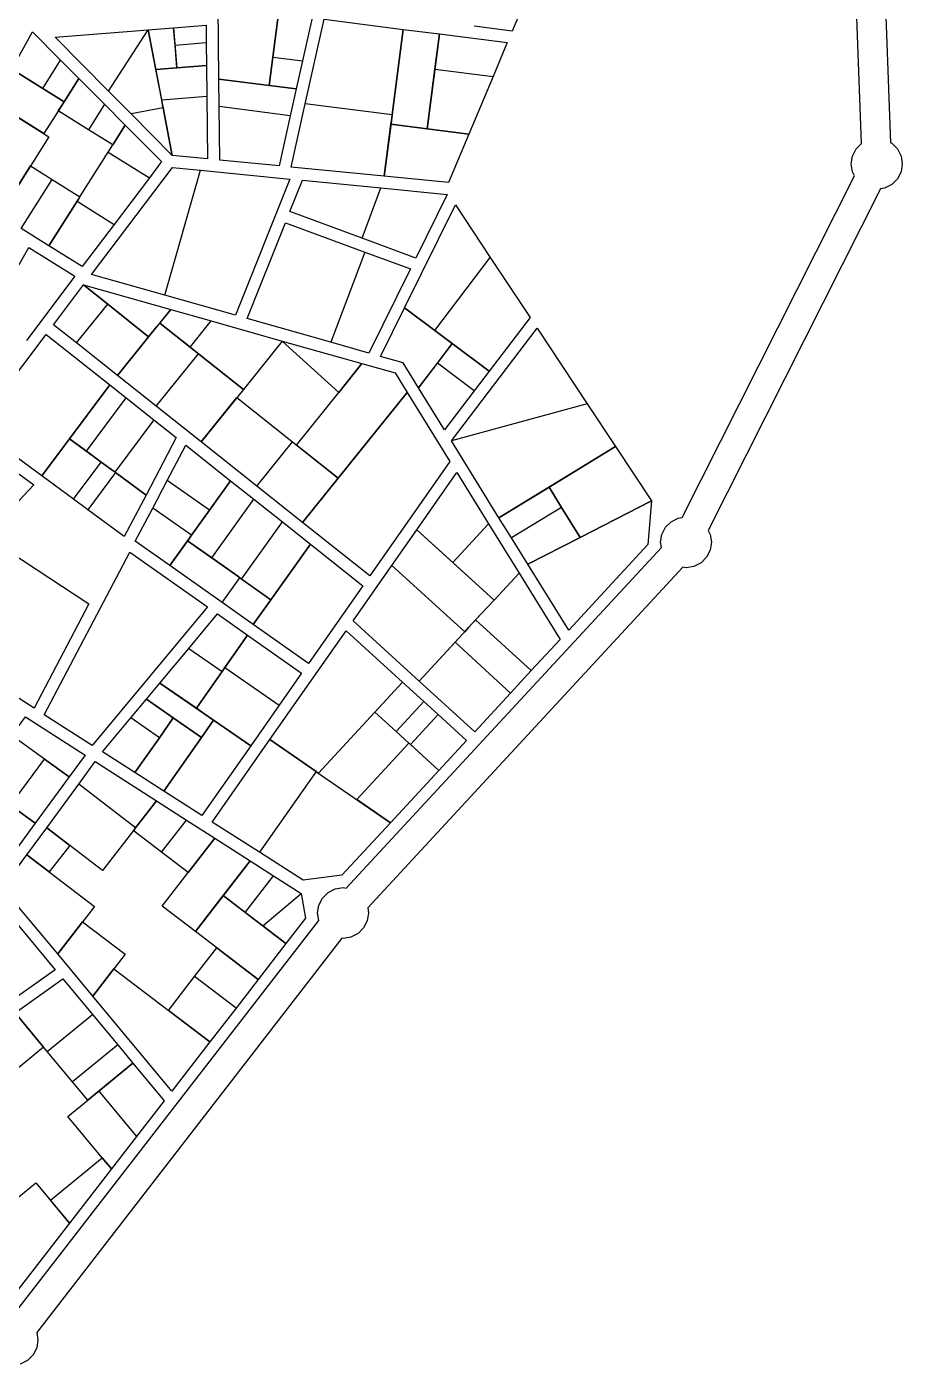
# Model space of a CAD drawing. Header units: inches. Extents: x 479068 to 481072, y 3926601 to 3928387.
# Drawn here: x 480644.3 to 480884.6, y 3927296.9 to 3927664 of the extents above; entities that cross this region are included whole.
import ezdxf

# ---------------------------------------------------------------- set-up
doc = ezdxf.new("R2010")
doc.units = ezdxf.units.IN
doc.header["$MEASUREMENT"] = 0

msp = doc.modelspace()

# ---------------------------------------------------------------- linework, layer by layer
for points in [[(480878.96, 3927699.11), (480881.41, 3927632.2), (480881.73, 3927632.03), (480883.28, 3927630.49), (480884.28, 3927628.53), (480884.62, 3927626.37), (480884.28, 3927624.21), (480883.28, 3927622.26), (480881.73, 3927620.71), (480879.78, 3927619.71), (480878.65, 3927619.54), (480831.39, 3927525.74), (480831.93, 3927524.66), (480832.28, 3927522.5), (480831.93, 3927520.34), (480830.94, 3927518.38), (480829.39, 3927516.84), (480827.44, 3927515.84), (480825.28, 3927515.5), (480824.38, 3927515.64), (480737.91, 3927422.17), (480738.13, 3927420.74), (480737.79, 3927418.57), (480736.8, 3927416.62), (480735.25, 3927415.07), (480733.3, 3927414.08), (480731.13, 3927413.74), (480730.81, 3927413.79), (480647.07, 3927305.6), (480647.4, 3927303.52), (480647.06, 3927301.35), (480646.06, 3927299.4), (480644.52, 3927297.85), (480642.56, 3927296.86)], [(480640.72, 3927310.47), (480724.46, 3927418.65), (480724.13, 3927420.74), (480724.48, 3927422.9), (480725.47, 3927424.85), (480727.02, 3927426.4), (480728.97, 3927427.39), (480731.13, 3927427.74), (480732.03, 3927427.59), (480818.5, 3927521.07), (480818.28, 3927522.5), (480818.62, 3927524.66), (480819.61, 3927526.61), (480821.16, 3927528.16), (480823.11, 3927529.16), (480824.24, 3927529.33), (480871.51, 3927623.13), (480870.96, 3927624.21), (480870.62, 3927626.37), (480870.96, 3927628.53), (480871.96, 3927630.49), (480873.41, 3927631.94), (480870.96, 3927698.85)], [(480697.04, 3927649.67), (480696.83, 3927669.81), (480713.4, 3927667.69)], [(480781.35, 3927671.82), (480777.56, 3927662.81), (480767.09, 3927664.15)], [(480713.4, 3927667.69), (480710.84, 3927647.91)], [(480711.85, 3927655.7), (480713.4, 3927667.69)], [(480713.4, 3927667.69), (480722.64, 3927666.51), (480720, 3927654.66)], [(480720.79, 3927642.9), (480725.95, 3927666.09), (480747.68, 3927663.31)], [(480640.25, 3927652.39), (480645.94, 3927662.63), (480653.62, 3927654.89)], [(480666.79, 3927646.33), (480652.09, 3927661.13), (480677.65, 3927663.21)], [(480666.79, 3927646.33), (480677.65, 3927663.21)], [(480677.65, 3927663.21), (480684.62, 3927663.77)], [(480677.65, 3927663.21), (480681.61, 3927642.62)], [(480679.75, 3927652.28), (480677.65, 3927663.21)], [(480684.62, 3927663.77), (480693.56, 3927664.5), (480693.61, 3927659.6)], [(480684.62, 3927663.77), (480685.53, 3927652.75)], [(480685.02, 3927658.91), (480684.62, 3927663.77)], [(480744.64, 3927639.85), (480747.68, 3927663.31)], [(480747.68, 3927663.31), (480744.64, 3927639.85)], [(480747.68, 3927663.31), (480757.58, 3927662.04)], [(480693.61, 3927659.6), (480685.02, 3927658.91)], [(480685.53, 3927652.75), (480685.02, 3927658.91)], [(480693.61, 3927659.6), (480693.68, 3927653.41)], [(480757.58, 3927662.04), (480754.2, 3927635.98)], [(480756.33, 3927652.38), (480757.58, 3927662.04)], [(480757.58, 3927662.04), (480776.23, 3927659.66), (480772.3, 3927650.34)], [(480710.84, 3927647.91), (480711.85, 3927655.7)], [(480711.85, 3927655.7), (480720, 3927654.66)], [(480640.25, 3927652.39), (480654.58, 3927643.45)], [(480648.71, 3927647.11), (480640.25, 3927652.39)], [(480648.71, 3927647.11), (480653.62, 3927654.89)], [(480653.62, 3927654.89), (480658.63, 3927649.85)], [(480685.53, 3927652.75), (480679.75, 3927652.28)], [(480679.75, 3927652.28), (480685.53, 3927652.75)], [(480681.37, 3927643.86), (480679.75, 3927652.28)], [(480685.53, 3927652.75), (480693.68, 3927653.41)], [(480693.68, 3927653.41), (480685.53, 3927652.75)], [(480685.53, 3927652.75), (480685.53, 3927652.75)], [(480693.68, 3927653.41), (480693.77, 3927644.87)], [(480720, 3927654.66), (480718.29, 3927646.95)], [(480754.2, 3927635.98), (480756.33, 3927652.38)], [(480756.33, 3927652.38), (480772.3, 3927650.34)], [(480654.58, 3927643.45), (480658.63, 3927649.85)], [(480658.63, 3927649.85), (480654.58, 3927643.45)], [(480658.63, 3927649.85), (480665.69, 3927642.74)], [(480697.12, 3927642.09), (480697.04, 3927649.67)], [(480697.04, 3927649.67), (480718.29, 3927646.95)], [(480710.84, 3927647.91), (480697.04, 3927649.67)], [(480718.29, 3927646.95), (480710.84, 3927647.91)], [(480772.3, 3927650.34), (480765.64, 3927634.52)], [(480654.58, 3927643.45), (480648.71, 3927647.11)], [(480672.97, 3927640.11), (480666.79, 3927646.33)], [(480693.77, 3927644.87), (480681.37, 3927643.86)], [(480693.77, 3927644.87), (480693.95, 3927627.77), (480684.28, 3927628.72)], [(480718.29, 3927646.95), (480716.65, 3927639.59)], [(480635.2, 3927643.31), (480650.4, 3927633.83), (480636.82, 3927612.36)], [(480653.77, 3927642.16), (480649.04, 3927634.68), (480635.2, 3927643.31)], [(480661.26, 3927635.74), (480652.97, 3927640.91), (480653.77, 3927642.16)], [(480654.58, 3927643.45), (480653.77, 3927642.16)], [(480653.77, 3927642.16), (480654.58, 3927643.45)], [(480654.58, 3927643.45), (480654.58, 3927643.45)], [(480665.69, 3927642.74), (480661.26, 3927635.74)], [(480665.69, 3927642.74), (480671.37, 3927637.03)], [(480681.77, 3927641.78), (480672.97, 3927640.11)], [(480681.61, 3927642.62), (480681.37, 3927643.86)], [(480681.77, 3927641.78), (480681.61, 3927642.62)], [(480681.61, 3927642.62), (480681.77, 3927641.78)], [(480681.77, 3927641.78), (480681.77, 3927641.78)], [(480684.28, 3927628.72), (480681.77, 3927641.78)], [(480681.77, 3927641.78), (480684.28, 3927628.72)], [(480716.65, 3927639.59), (480713.59, 3927625.83), (480697.28, 3927627.44), (480697.12, 3927642.09)], [(480716.65, 3927639.59), (480697.12, 3927642.09)], [(480742.46, 3927622.98), (480716.92, 3927625.5), (480720.79, 3927642.9)], [(480744.64, 3927639.85), (480720.79, 3927642.9)], [(480667.92, 3927631.58), (480671.37, 3927637.03)], [(480671.37, 3927637.03), (480667.92, 3927631.58), (480667.92, 3927631.58)], [(480671.37, 3927637.03), (480681.34, 3927626.99), (480677.98, 3927622.56)], [(480684.28, 3927628.72), (480672.97, 3927640.11)], [(480744.43, 3927638.23), (480742.46, 3927622.98)], [(480742.46, 3927622.98), (480744.3, 3927637.25)], [(480744.3, 3927637.25), (480744.43, 3927638.23)], [(480744.3, 3927637.25), (480765.64, 3927634.52)], [(480754.2, 3927635.98), (480744.3, 3927637.25)], [(480744.64, 3927639.85), (480744.43, 3927638.23)], [(480744.43, 3927638.23), (480744.64, 3927639.85)], [(480744.64, 3927639.85), (480744.64, 3927639.85)], [(480667.92, 3927631.58), (480661.26, 3927635.74)], [(480765.64, 3927634.52), (480760.05, 3927621.25), (480742.46, 3927622.98)], [(480765.64, 3927634.52), (480754.2, 3927635.98)], [(480658.93, 3927617.35), (480666.68, 3927629.61)], [(480666.68, 3927629.61), (480667.92, 3927631.58)], [(480666.68, 3927629.61), (480677.98, 3927622.56)], [(480636.82, 3927612.36), (480645.34, 3927625.82), (480651.27, 3927622.12)], [(480642.76, 3927608.66), (480651.27, 3927622.12)], [(480651.27, 3927622.12), (480658.93, 3927617.35)], [(480682.21, 3927590.3), (480662.07, 3927595.99), (480684.29, 3927625.41), (480692.06, 3927624.64)], [(480677.98, 3927622.56), (480668.32, 3927609.77)], [(480682.21, 3927590.3), (480692.06, 3927624.64)], [(480692.06, 3927624.64), (480716.55, 3927622.22), (480701.61, 3927584.81), (480682.21, 3927590.3)], [(480736.36, 3927605.98), (480716.56, 3927613.31), (480719.98, 3927621.88), (480741.53, 3927619.76)], [(480736.36, 3927605.98), (480741.53, 3927619.76)], [(480741.53, 3927619.76), (480759.71, 3927617.97), (480751.09, 3927600.52), (480736.36, 3927605.98)], [(480658.54, 3927616.73), (480650.41, 3927603.88)], [(480650.41, 3927603.88), (480658.15, 3927616.12)], [(480658.15, 3927616.12), (480658.54, 3927616.73)], [(480658.15, 3927616.12), (480668.32, 3927609.77)], [(480658.93, 3927617.35), (480658.93, 3927617.35), (480658.54, 3927616.73)], [(480658.54, 3927616.73), (480658.93, 3927617.35)], [(480748.04, 3927586.86), (480762.01, 3927615.12), (480771.56, 3927600.68)], [(480650.41, 3927603.88), (480642.76, 3927608.66)], [(480668.32, 3927609.77), (480659.56, 3927598.17), (480650.41, 3927603.88)], [(480727.81, 3927577.4), (480704.82, 3927583.9), (480715.34, 3927610.24), (480737.11, 3927602.18)], [(480633.62, 3927584.58), (480636.08, 3927588.17), (480644.9, 3927603.43), (480657.56, 3927595.53), (480644.27, 3927577.93)], [(480737.11, 3927602.18), (480727.81, 3927577.4)], [(480737.11, 3927602.18), (480749.62, 3927597.55), (480738.21, 3927574.46), (480727.81, 3927577.4)], [(480756.32, 3927580.65), (480771.56, 3927600.68)], [(480771.56, 3927600.68), (480782.47, 3927584.19), (480771.26, 3927569.44)], [(480657.98, 3927577.21), (480651.66, 3927582.22), (480659.93, 3927593.17)], [(480666.56, 3927587.87), (480659.93, 3927593.17)], [(480659.93, 3927593.17), (480666.56, 3927587.87)], [(480659.93, 3927593.17), (480683.83, 3927586.41)], [(480657.98, 3927577.21), (480666.56, 3927587.87)], [(480666.56, 3927587.87), (480666.56, 3927587.87)], [(480677.78, 3927578.9), (480666.56, 3927587.87)], [(480666.56, 3927587.87), (480677.78, 3927578.9)], [(480683.83, 3927586.41), (480680.04, 3927581.7)], [(480680.83, 3927582.69), (480683.83, 3927586.41)], [(480683.83, 3927586.41), (480694.95, 3927583.26)], [(480751.89, 3927564.88), (480747.61, 3927571.8), (480741.46, 3927573.54), (480748.04, 3927586.86)], [(480748.04, 3927586.86), (480758.49, 3927579.02)], [(480756.32, 3927580.65), (480748.04, 3927586.86)], [(480677.78, 3927578.9), (480680.04, 3927581.7)], [(480680.04, 3927581.7), (480677.78, 3927578.9)], [(480680.04, 3927581.7), (480680.83, 3927582.69)], [(480680.83, 3927582.69), (480690.08, 3927575.34)], [(480689.16, 3927576.07), (480680.83, 3927582.69)], [(480689.16, 3927576.07), (480694.95, 3927583.26)], [(480694.95, 3927583.26), (480714.46, 3927577.74)], [(480648.45, 3927540.74), (480630.38, 3927554.04), (480649.67, 3927579.58), (480667.1, 3927565.74)], [(480677.78, 3927578.9), (480669.23, 3927568.27)], [(480669.23, 3927568.27), (480677.78, 3927578.9)], [(480677.78, 3927578.9), (480677.78, 3927578.9)], [(480758.49, 3927579.02), (480756.32, 3927580.65)], [(480761.13, 3927577.04), (480758.49, 3927579.02)], [(480758.49, 3927579.02), (480761.13, 3927577.04)], [(480760.89, 3927550.33), (480784.41, 3927581.26), (480798.15, 3927560.49)], [(480669.23, 3927568.27), (480657.98, 3927577.21)], [(480679.84, 3927559.85), (480691.44, 3927574.26)], [(480690.08, 3927575.34), (480689.16, 3927576.07)], [(480691.44, 3927574.26), (480690.08, 3927575.34)], [(480690.08, 3927575.34), (480691.44, 3927574.26)], [(480691.44, 3927574.26), (480691.44, 3927574.26)], [(480703.78, 3927564.47), (480691.44, 3927574.26)], [(480691.44, 3927574.26), (480703.78, 3927564.47)], [(480714.46, 3927577.74), (480703.78, 3927564.47)], [(480729.94, 3927563.6), (480714.46, 3927577.74)], [(480714.46, 3927577.74), (480736.34, 3927571.56)], [(480761.13, 3927577.04), (480751.89, 3927564.88)], [(480757.04, 3927571.65), (480761.13, 3927577.04)], [(480761.13, 3927577.04), (480761.13, 3927577.04)], [(480771.26, 3927569.44), (480761.13, 3927577.04)], [(480761.13, 3927577.04), (480771.26, 3927569.44)], [(480729.94, 3927563.6), (480736.34, 3927571.56)], [(480736.34, 3927571.56), (480729.94, 3927563.6), (480729.94, 3927563.6)], [(480736.34, 3927571.56), (480745.45, 3927568.98), (480748.78, 3927563.6)], [(480751.89, 3927564.88), (480757.04, 3927571.65)], [(480767.16, 3927564.06), (480757.04, 3927571.65)], [(480679.84, 3927559.85), (480669.23, 3927568.27)], [(480771.26, 3927569.44), (480767.16, 3927564.06)], [(480667.1, 3927565.74), (480648.45, 3927540.74)], [(480656.06, 3927550.94), (480667.1, 3927565.74)], [(480667.1, 3927565.74), (480671.61, 3927562.15)], [(480703.78, 3927564.47), (480692.17, 3927550.05)], [(480729.84, 3927540.07), (480718.35, 3927549.2), (480729.94, 3927563.6)], [(480748.78, 3927563.6), (480760.49, 3927544.68), (480738.48, 3927513.27), (480720.05, 3927527.91)], [(480729.84, 3927540.07), (480748.78, 3927563.6)], [(480748.78, 3927563.6), (480729.84, 3927540.07)], [(480767.16, 3927564.06), (480759.03, 3927553.35), (480751.89, 3927564.88)], [(480660.7, 3927547.53), (480671.61, 3927562.15)], [(480671.61, 3927562.15), (480679.19, 3927556.14)], [(480692.17, 3927550.05), (480679.84, 3927559.85)], [(480692.17, 3927550.05), (480701.96, 3927562.22), (480717.29, 3927550.04)], [(480798.15, 3927560.49), (480760.89, 3927550.33)], [(480798.15, 3927560.49), (480805.9, 3927548.77)], [(480679.19, 3927556.14), (480668.48, 3927541.79)], [(480679.19, 3927556.14), (480685.34, 3927551.26), (480677.06, 3927535.48)], [(480617.74, 3927508.03), (480611.4, 3927528.93), (480628.38, 3927551.4), (480646.23, 3927538.26), (480617.74, 3927508.03)], [(480648.45, 3927540.74), (480656.06, 3927550.94)], [(480656.06, 3927550.94), (480662.95, 3927545.86)], [(480660.7, 3927547.53), (480656.06, 3927550.94)], [(480682.89, 3927539.46), (480687.98, 3927549.16), (480700.26, 3927539.4)], [(480707.5, 3927537.88), (480692.17, 3927550.05)], [(480707.5, 3927537.88), (480717.29, 3927550.04)], [(480717.29, 3927550.04), (480729.84, 3927540.07)], [(480773.94, 3927529.25), (480760.89, 3927550.33)], [(480805.9, 3927548.77), (480773.94, 3927529.25)], [(480787.7, 3927537.66), (480805.9, 3927548.77)], [(480805.9, 3927548.77), (480815.79, 3927533.84)], [(480662.95, 3927545.86), (480660.7, 3927547.53)], [(480664.77, 3927544.53), (480662.95, 3927545.86)], [(480662.95, 3927545.86), (480664.77, 3927544.53)], [(480657.15, 3927534.33), (480664.77, 3927544.53)], [(480668.67, 3927541.65), (480661.06, 3927531.45)], [(480664.77, 3927544.53), (480664.77, 3927544.53)], [(480668.31, 3927541.92), (480664.77, 3927544.53)], [(480664.77, 3927544.53), (480668.31, 3927541.92)], [(480668.31, 3927541.92), (480668.54, 3927541.75)], [(480668.48, 3927541.79), (480668.31, 3927541.92)], [(480668.54, 3927541.75), (480668.48, 3927541.79)], [(480668.67, 3927541.65), (480668.54, 3927541.75)], [(480668.54, 3927541.75), (480668.67, 3927541.65)], [(480668.67, 3927541.65), (480668.67, 3927541.65)], [(480677.06, 3927535.48), (480668.67, 3927541.65)], [(480668.67, 3927541.65), (480677.06, 3927535.48)], [(480751.41, 3927525.94), (480762.39, 3927541.62), (480771.08, 3927527.58)], [(480657.15, 3927534.33), (480648.45, 3927540.74)], [(480678.93, 3927531.91), (480682.89, 3927539.46)], [(480694.46, 3927531.3), (480682.89, 3927539.46)], [(480694.46, 3927531.3), (480700.26, 3927539.4)], [(480700.26, 3927539.4), (480694.46, 3927531.3)], [(480700.26, 3927539.4), (480706.63, 3927534.35)], [(480720.05, 3927527.91), (480707.5, 3927537.88)], [(480729.84, 3927540.07), (480720.05, 3927527.91)], [(480720.05, 3927527.91), (480729.84, 3927540.07)], [(480729.84, 3927540.07), (480729.84, 3927540.07)], [(480773.94, 3927529.25), (480787.7, 3927537.66)], [(480791.14, 3927532.09), (480787.7, 3927537.66)], [(480787.7, 3927537.66), (480791.14, 3927532.09)], [(480661.06, 3927531.45), (480657.15, 3927534.33)], [(480677.06, 3927535.48), (480671.07, 3927524.07), (480661.06, 3927531.45)], [(480695.09, 3927518.22), (480706.63, 3927534.35)], [(480706.63, 3927534.35), (480714.51, 3927528.09)], [(480815.79, 3927533.84), (480814.81, 3927521.85), (480793.07, 3927498.35), (480781.85, 3927516.48)], [(480796.24, 3927523.84), (480815.79, 3927533.84)], [(480815.79, 3927533.84), (480796.24, 3927523.84)], [(480683.59, 3927516.1), (480674.13, 3927522.77), (480678.93, 3927531.91)], [(480689.54, 3927524.42), (480678.93, 3927531.91)], [(480689.54, 3927524.42), (480694.46, 3927531.3)], [(480694.46, 3927531.3), (480689.54, 3927524.42)], [(480694.46, 3927531.3), (480694.46, 3927531.3)], [(480791.14, 3927532.09), (480777.38, 3927523.69)], [(480791.14, 3927532.09), (480791.14, 3927532.09)], [(480796.24, 3927523.84), (480791.14, 3927532.09)], [(480791.14, 3927532.09), (480796.24, 3927523.84)], [(480703.3, 3927512.42), (480714.51, 3927528.09)], [(480714.51, 3927528.09), (480722.24, 3927521.95)], [(480761.26, 3927516.96), (480771.08, 3927527.58)], [(480771.08, 3927527.58), (480779.45, 3927514.05)], [(480777.38, 3927523.69), (480773.94, 3927529.25)], [(480688.8, 3927523.37), (480683.59, 3927516.1)], [(480683.59, 3927516.1), (480688.46, 3927522.9)], [(480688.46, 3927522.9), (480688.8, 3927523.37)], [(480688.46, 3927522.9), (480702.26, 3927513.16)], [(480695.09, 3927518.22), (480688.46, 3927522.9)], [(480689.54, 3927524.42), (480688.8, 3927523.37)], [(480688.8, 3927523.37), (480689.54, 3927524.42)], [(480689.54, 3927524.42), (480689.54, 3927524.42)], [(480744.56, 3927516.17), (480751.41, 3927525.94)], [(480751.41, 3927525.94), (480772.58, 3927506.63)], [(480761.26, 3927516.96), (480751.41, 3927525.94)], [(480781.85, 3927516.48), (480777.38, 3927523.69)], [(480796.24, 3927523.84), (480781.85, 3927516.48)], [(480781.85, 3927516.48), (480796.24, 3927523.84)], [(480796.24, 3927523.84), (480796.24, 3927523.84)], [(480661.38, 3927505.61), (480646.35, 3927476.97), (480622.54, 3927492.21), (480618.85, 3927504.37), (480635.81, 3927522.38), (480661.38, 3927505.61)], [(480662.33, 3927466.74), (480649.15, 3927475.17), (480672.58, 3927519.82), (480693.95, 3927504.74), (480662.33, 3927466.74)], [(480722.24, 3927521.95), (480736.58, 3927510.56), (480721.64, 3927489.24), (480706.49, 3927499.94)], [(480711.35, 3927506.74), (480722.24, 3927521.95)], [(480722.24, 3927521.95), (480711.35, 3927506.74)], [(480697.94, 3927505.97), (480683.59, 3927516.1)], [(480702.26, 3927513.16), (480695.09, 3927518.22)], [(480752.05, 3927484.42), (480733.91, 3927500.96), (480744.56, 3927516.17)], [(480764.55, 3927497.94), (480744.56, 3927516.17)], [(480772.58, 3927506.63), (480761.26, 3927516.96)], [(480697.94, 3927505.97), (480702.8, 3927512.77)], [(480702.8, 3927512.77), (480702.26, 3927513.16)], [(480702.26, 3927513.16), (480702.8, 3927512.77)], [(480702.8, 3927512.77), (480702.8, 3927512.77)], [(480703.05, 3927512.6), (480702.8, 3927512.77)], [(480702.8, 3927512.77), (480703.05, 3927512.6)], [(480703.05, 3927512.6), (480711.35, 3927506.74)], [(480703.3, 3927512.42), (480703.05, 3927512.6)], [(480711.35, 3927506.74), (480703.3, 3927512.42)], [(480772.58, 3927506.63), (480779.45, 3927514.05)], [(480779.45, 3927514.05), (480772.58, 3927506.63)], [(480779.45, 3927514.05), (480790.73, 3927495.82), (480782.81, 3927487.26)], [(480706.49, 3927499.94), (480697.94, 3927505.97)], [(480711.35, 3927506.74), (480706.49, 3927499.94)], [(480706.49, 3927499.94), (480711.35, 3927506.74)], [(480711.35, 3927506.74), (480711.35, 3927506.74)], [(480772.58, 3927506.63), (480769.07, 3927502.83)], [(480769.07, 3927502.83), (480772.58, 3927506.63)], [(480772.58, 3927506.63), (480772.58, 3927506.63)], [(480688.8, 3927493.37), (480696.66, 3927502.82), (480704.94, 3927496.98)], [(480769.07, 3927502.83), (480765.59, 3927499.07)], [(480765.59, 3927499.07), (480767.54, 3927501.18)], [(480767.54, 3927501.18), (480769.07, 3927502.83)], [(480767.54, 3927501.18), (480782.81, 3927487.26)], [(480711.05, 3927468.35), (480731.99, 3927498.23), (480747.47, 3927484.11)], [(480763.92, 3927497.26), (480752.05, 3927484.42)], [(480761.87, 3927495.04), (480763.92, 3927497.26)], [(480764.55, 3927497.94), (480763.92, 3927497.26)], [(480763.92, 3927497.26), (480764.55, 3927497.94)], [(480764.55, 3927497.94), (480765.59, 3927499.07)], [(480765.59, 3927499.07), (480764.55, 3927497.94)], [(480764.55, 3927497.94), (480764.55, 3927497.94)], [(480680.87, 3927483.84), (480688.8, 3927493.37)], [(480688.8, 3927493.37), (480697.97, 3927487.04)], [(480704.94, 3927496.98), (480698.37, 3927487.62)], [(480698.73, 3927488.12), (480704.94, 3927496.98)], [(480704.94, 3927496.98), (480719.75, 3927486.53), (480713.64, 3927477.82)], [(480752.05, 3927484.42), (480761.87, 3927495.04)], [(480761.87, 3927495.04), (480777.13, 3927481.12)], [(480697.97, 3927487.04), (480690.88, 3927476.92)], [(480690.88, 3927476.92), (480697.97, 3927487.04)], [(480697.97, 3927487.04), (480698.37, 3927487.62)], [(480698.37, 3927487.62), (480697.97, 3927487.04)], [(480697.97, 3927487.04), (480697.97, 3927487.04)], [(480698.37, 3927487.62), (480698.73, 3927488.12)], [(480698.73, 3927488.12), (480713.64, 3927477.82)], [(480782.81, 3927487.26), (480777.13, 3927481.12)], [(480677.18, 3927479.41), (480680.87, 3927483.84)], [(480680.87, 3927483.84), (480693.23, 3927475.3)], [(480690.88, 3927476.92), (480680.87, 3927483.84)], [(480747.47, 3927484.11), (480724.38, 3927459.13), (480723.97, 3927459.42)], [(480745.71, 3927470.58), (480739.88, 3927475.9), (480747.47, 3927484.11)], [(480747.47, 3927484.11), (480753.3, 3927478.79)], [(480777.13, 3927481.12), (480767.3, 3927470.5), (480752.05, 3927484.42)], [(480672.91, 3927474.28), (480677.18, 3927479.41)], [(480684.56, 3927474.31), (480677.18, 3927479.41)], [(480677.18, 3927479.41), (480684.56, 3927474.31)], [(480753.3, 3927478.79), (480745.71, 3927470.58)], [(480753.3, 3927478.79), (480757.25, 3927475.19)], [(480693.23, 3927475.3), (480690.88, 3927476.92)], [(480695.62, 3927473.65), (480693.23, 3927475.3)], [(480693.23, 3927475.3), (480695.62, 3927473.65)], [(480713.64, 3927477.82), (480705.79, 3927466.61)], [(480749.66, 3927466.97), (480757.25, 3927475.19)], [(480757.25, 3927475.19), (480765.06, 3927468.07), (480757.46, 3927459.86)], [(480649.17, 3927462.98), (480640.23, 3927469.44), (480643.98, 3927474.56)], [(480643.98, 3927474.56), (480660.34, 3927464.08), (480655.94, 3927458.08)], [(480674.02, 3927459.26), (480665.14, 3927464.94), (480672.91, 3927474.28)], [(480680.75, 3927468.86), (480672.91, 3927474.28)], [(480680.75, 3927468.86), (480684.56, 3927474.31)], [(480684.56, 3927474.31), (480680.75, 3927468.86)], [(480684.56, 3927474.31), (480684.56, 3927474.31)], [(480692.33, 3927468.94), (480684.56, 3927474.31)], [(480684.56, 3927474.31), (480692.33, 3927468.94)], [(480692.33, 3927468.94), (480695.62, 3927473.65)], [(480695.62, 3927473.65), (480692.33, 3927468.94)], [(480695.62, 3927473.65), (480695.62, 3927473.65)], [(480705.79, 3927466.61), (480695.62, 3927473.65)], [(480695.62, 3927473.65), (480705.79, 3927466.61)], [(480680.75, 3927468.86), (480674.02, 3927459.26)], [(480674.02, 3927459.26), (480680.75, 3927468.86)], [(480680.75, 3927468.86), (480680.75, 3927468.86)], [(480692.33, 3927468.94), (480681.97, 3927454.17)], [(480681.97, 3927454.17), (480692.33, 3927468.94)], [(480692.33, 3927468.94), (480692.33, 3927468.94)], [(480708.17, 3927437.4), (480695.19, 3927445.71), (480711.05, 3927468.35)], [(480723.72, 3927459.59), (480711.05, 3927468.35)], [(480711.05, 3927468.35), (480723.72, 3927459.59)], [(480749.24, 3927467.36), (480745.71, 3927470.58)], [(480705.79, 3927466.61), (480692.4, 3927447.49), (480681.97, 3927454.17)], [(480744.15, 3927445.47), (480734.9, 3927451.86), (480749.24, 3927467.36)], [(480749.24, 3927467.36), (480749.24, 3927467.36), (480749.37, 3927467.24)], [(480749.37, 3927467.24), (480749.24, 3927467.36)], [(480749.37, 3927467.24), (480757.46, 3927459.86)], [(480749.66, 3927466.97), (480749.37, 3927467.24)], [(480757.46, 3927459.86), (480749.66, 3927466.97)], [(480646.66, 3927445.43), (480639.89, 3927450.33), (480649.17, 3927462.98)], [(480649.17, 3927462.98), (480649.17, 3927462.98), (480655.94, 3927458.08)], [(480655.94, 3927458.08), (480649.17, 3927462.98)], [(480658.59, 3927456.09), (480663.14, 3927462.29), (480679.94, 3927451.54)], [(480655.94, 3927458.08), (480646.66, 3927445.43)], [(480681.97, 3927454.17), (480674.02, 3927459.26)], [(480723.72, 3927459.59), (480708.17, 3927437.4)], [(480723.72, 3927459.59), (480723.72, 3927459.59)], [(480723.97, 3927459.42), (480723.72, 3927459.59)], [(480723.72, 3927459.59), (480723.97, 3927459.42)], [(480723.97, 3927459.42), (480744.15, 3927445.47)], [(480757.46, 3927459.86), (480744.15, 3927445.47)], [(480649.8, 3927444.11), (480658.59, 3927456.09)], [(480674.22, 3927444.16), (480658.59, 3927456.09)], [(480638.48, 3927451.35), (480646.66, 3927445.43)], [(480674.22, 3927444.16), (480679.94, 3927451.54)], [(480679.94, 3927451.54), (480674.22, 3927444.16)], [(480679.94, 3927451.54), (480688.19, 3927446.26)], [(480681.34, 3927437.41), (480688.19, 3927446.26)], [(480688.19, 3927446.26), (480695.97, 3927441.28)], [(480646.66, 3927445.43), (480635.53, 3927430.26), (480628.88, 3927438.25)], [(480644.39, 3927436.73), (480649.8, 3927444.11)], [(480656.11, 3927439.29), (480649.8, 3927444.11)], [(480649.8, 3927444.11), (480656.11, 3927439.29), (480656.11, 3927439.29)], [(480673.96, 3927443.83), (480665.12, 3927432.41), (480656.11, 3927439.29)], [(480681.34, 3927437.41), (480673.58, 3927443.34), (480673.96, 3927443.83)], [(480674.22, 3927444.16), (480673.96, 3927443.83)], [(480673.96, 3927443.83), (480674.22, 3927444.16)], [(480674.22, 3927444.16), (480674.22, 3927444.16)], [(480744.15, 3927445.47), (480730.85, 3927431.1), (480720.15, 3927429.73), (480708.17, 3927437.4)], [(480656.11, 3927439.29), (480650.51, 3927432.06), (480644.39, 3927436.73)], [(480688.66, 3927431.83), (480695.97, 3927441.28)], [(480695.97, 3927441.28), (480688.66, 3927431.83), (480688.66, 3927431.83)], [(480695.97, 3927441.28), (480705.66, 3927435.08)], [(480652.83, 3927409.49), (480637.72, 3927427.63), (480644.39, 3927436.73)], [(480644.39, 3927436.73), (480662.95, 3927422.56), (480652.83, 3927409.49)], [(480688.66, 3927431.83), (480681.34, 3927437.41)], [(480705.66, 3927435.08), (480690.63, 3927415.66)], [(480698.25, 3927425.51), (480705.66, 3927435.08)], [(480705.66, 3927435.08), (480712.08, 3927430.97)], [(480690.63, 3927415.66), (480681.52, 3927422.61), (480688.66, 3927431.83)], [(480704.29, 3927420.9), (480712.08, 3927430.97)], [(480712.08, 3927430.97), (480719.66, 3927426.12)], [(480690.63, 3927415.66), (480698.25, 3927425.51)], [(480698.25, 3927425.51), (480715.48, 3927412.35)], [(480704.29, 3927420.9), (480698.25, 3927425.51)], [(480709.17, 3927417.17), (480719.66, 3927426.12)], [(480719.66, 3927426.12), (480720.85, 3927419.29), (480715.48, 3927412.35)], [(480709.17, 3927417.17), (480704.29, 3927420.9)], [(480641.93, 3927417.39), (480652.1, 3927405.17), (480637.36, 3927394.67)], [(480652.83, 3927409.49), (480659.67, 3927418.33), (480671.32, 3927409.43), (480662.43, 3927397.95)], [(480715.48, 3927412.35), (480709.17, 3927417.17)], [(480696.48, 3927411.19), (480690.63, 3927415.66)], [(480662.43, 3927397.95), (480652.83, 3927409.49)], [(480690.4, 3927403.33), (480696.48, 3927411.19)], [(480696.48, 3927411.19), (480696.48, 3927411.19), (480707.86, 3927402.5)], [(480707.86, 3927402.5), (480696.48, 3927411.19)], [(480715.48, 3927412.35), (480707.86, 3927402.5)], [(480662.43, 3927397.95), (480668.23, 3927405.44), (480694.56, 3927385.33)], [(480641.13, 3927393.29), (480654.23, 3927402.62), (480662.34, 3927392.88)], [(480694.56, 3927385.33), (480683.19, 3927394.01), (480690.4, 3927403.33)], [(480701.77, 3927394.65), (480690.4, 3927403.33)], [(480707.86, 3927402.5), (480701.77, 3927394.65)], [(480694.56, 3927385.33), (480684.14, 3927371.87), (480662.43, 3927397.95)], [(480701.77, 3927394.65), (480694.56, 3927385.33)], [(480648.95, 3927383.9), (480641.13, 3927393.29)], [(480641.13, 3927393.29), (480648.95, 3927383.9), (480648.95, 3927383.9)], [(480649.95, 3927382.7), (480662.34, 3927392.88)], [(480662.34, 3927392.88), (480669.29, 3927384.53)], [(480648.95, 3927383.9), (480638.29, 3927375.15)], [(480649.95, 3927382.7), (480648.95, 3927383.9)], [(480669.29, 3927384.53), (480656.9, 3927374.35)], [(480669.29, 3927384.53), (480673.44, 3927379.54)], [(480656.9, 3927374.35), (480649.95, 3927382.7)], [(480673.44, 3927379.54), (480662.18, 3927370.29)], [(480664.1, 3927371.87), (480673.44, 3927379.54)], [(480673.44, 3927379.54), (480682.06, 3927369.18), (480674.49, 3927359.4)], [(480661.05, 3927369.37), (480656.9, 3927374.35)], [(480665.06, 3927353.51), (480655.6, 3927364.89), (480661.05, 3927369.37)], [(480661.05, 3927369.37), (480662.18, 3927370.29)], [(480662.18, 3927370.29), (480661.05, 3927369.37), (480661.05, 3927369.37)], [(480662.18, 3927370.29), (480664.1, 3927371.87)], [(480664.1, 3927371.87), (480674.49, 3927359.4)], [(480674.49, 3927359.4), (480667.59, 3927350.48)], [(480656.08, 3927335.61), (480650.88, 3927341.86), (480665.06, 3927353.51)], [(480667.59, 3927350.48), (480656.08, 3927335.61)], [(480665.06, 3927353.51), (480665.06, 3927353.51), (480667.59, 3927350.48)], [(480667.59, 3927350.48), (480665.06, 3927353.51)], [(480635.24, 3927313.19), (480623.38, 3927327.43), (480646.85, 3927346.7), (480656.08, 3927335.61)], [(480656.08, 3927335.61), (480639.16, 3927313.76), (480635.24, 3927313.19)]]:
    msp.add_lwpolyline(points)

doc.saveas('drawing.dxf')
